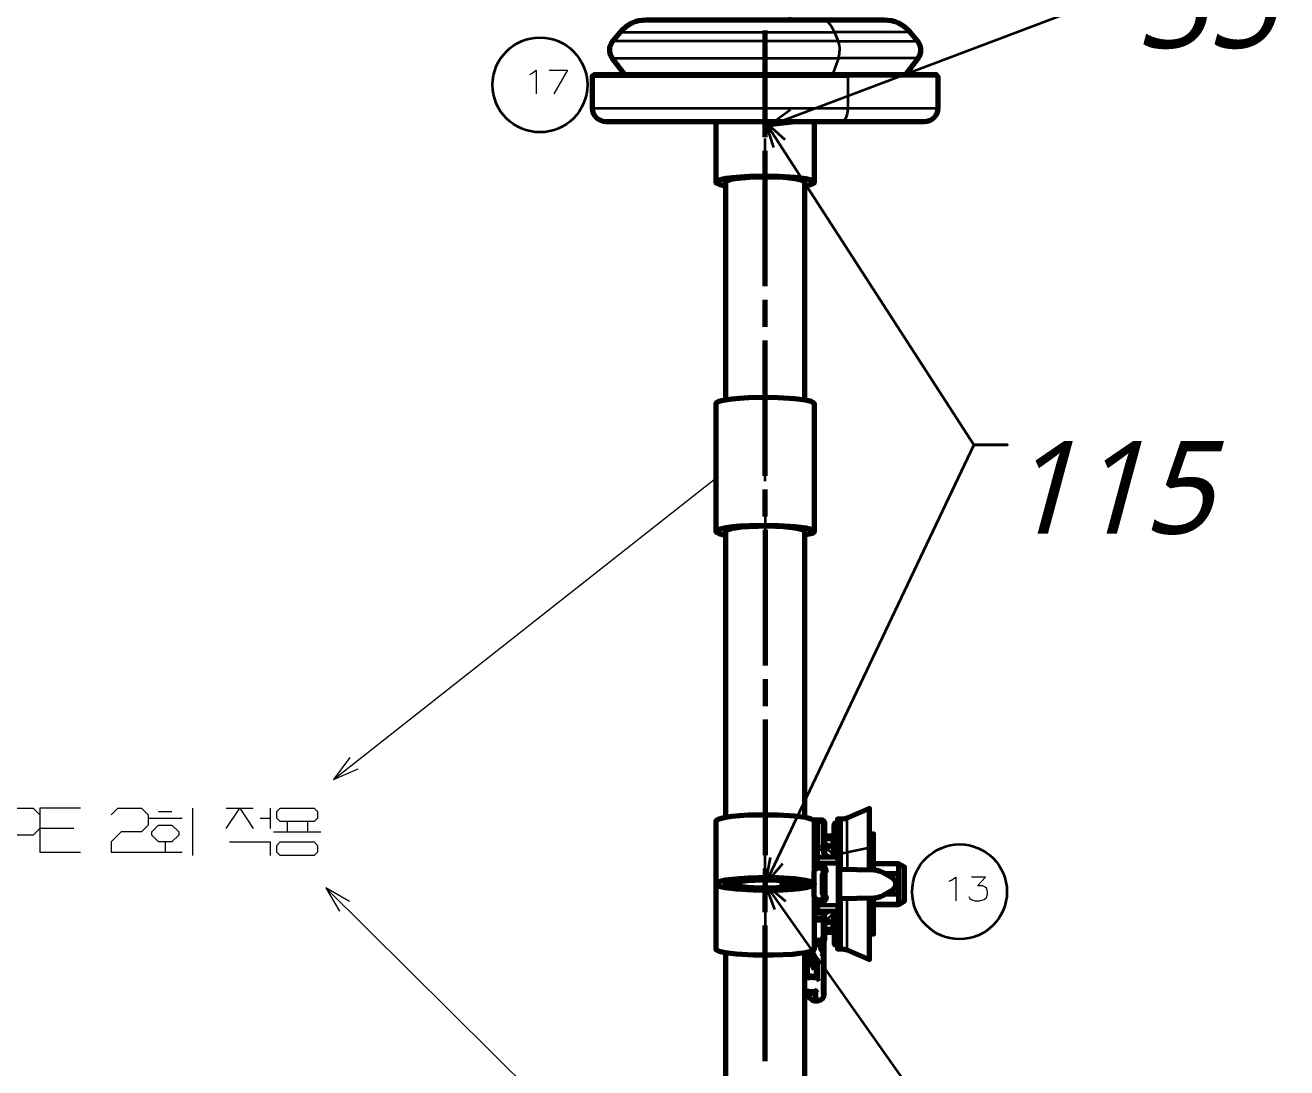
# Model space of a CAD drawing. Header units: millimetres. Extents: x 0 to 174, y 0 to 33.
# Drawn here: x 44.47 to 48.137, y 10.674 to 13.704 of the extents above; entities that cross this region are included whole.
import ezdxf

# ---------------------------------------------------------------- set-up
doc = ezdxf.new("R2010")
doc.units = ezdxf.units.MM
doc.layers.add('PDF_Geomertry', color=7, linetype='Continuous', true_color=0x405f80)
doc.layers.add('PDF_Text', color=7, linetype='Continuous')
doc.styles.add('PDF Lucida Handwriting Italic', font='')
doc.styles.get('PDF Lucida Handwriting Italic').set_extended_font_data('Lucida Handwriting', italic=True)

# ---------------------------------------------------------------- blocks, each defined once
blk = doc.blocks.new('SYM_17_017')
at = {"layer": 'PDF_Geomertry', "lineweight": 35}
for points in [[(-0.1382, 0.1747), (0.0617, 0.1747), (0.0621, 0.1666), (0.0632, 0.159), (0.065, 0.1522), (0.0674, 0.1463), (0.0701, 0.1419), (0.0731, 0.1384), (0.076, 0.1365), (0.0806, 0.1353)], [(-0.4247, 0.1001), (0.199, 0.1001), (0.1951, 0.1085), (0.191, 0.1159), (0.1867, 0.1219), (0.1821, 0.1267), (0.1776, 0.1303), (0.1731, 0.133), (0.1688, 0.1345), (0.1643, 0.1352), (0.1629, 0.1353)], [(-0.4476, 0.0245), (0.21, 0.0245), (0.2132, 0.0376), (0.2138, 0.0534), (0.2129, 0.0612), (0.2114, 0.0685), (0.2096, 0.074), (-0.4467, 0.074)], [(0.4185, 0.1001), (0.199, 0.1001), (0.2096, 0.074), (0.4404, 0.074)], [(0.4414, 0.0245), (0.21, 0.0245), (0.1925, -0.0222)], [(-0.5051, -0.0281), (0.2375, -0.0281), (0.2374, -0.0258), (0.2367, -0.024), (0.2362, -0.0231), (0.2358, -0.0226), (0.2353, -0.0223), (0.2347, -0.0222)], [(0.4989, -0.0281), (0.2375, -0.0281), (0.2375, -0.1206), (0.4989, -0.1206)], [(-0.5051, -0.1206), (0.2375, -0.1206), (0.2375, -0.1226), (0.2357, -0.1374), (0.2318, -0.149), (0.2268, -0.1562), (0.224, -0.1583), (0.2214, -0.1595), (0.2186, -0.1599)]]:
    blk.add_lwpolyline(points, dxfattribs=at)
at = {"layer": 'PDF_Geomertry', "lineweight": 70}
blk.add_lwpolyline([(0.405, -0.0222), (0.4414, 0.0245), (0.4464, 0.0328), (0.4492, 0.0423), (0.4494, 0.052), (0.4475, 0.0616), (0.4432, 0.0703), (0.4404, 0.074), (0.4185, 0.1001, 0.222499), (0.3431, 0.1353), (0.1629, 0.1353), (-0.3493, 0.1353, 0.222552), (-0.4247, 0.1001), (-0.4467, 0.074), (-0.4519, 0.0658), (-0.4551, 0.0566), (-0.4558, 0.0467), (-0.4542, 0.0372), (-0.4501, 0.0283), (-0.4476, 0.0245), (-0.4112, -0.0222)], format="xyb", dxfattribs=at)
blk.add_lwpolyline([(-0.4657, -0.1599, -0.411908), (-0.5051, -0.1206), (-0.5051, -0.0281), (-0.505, -0.027), (-0.4992, -0.0222), (0.2347, -0.0222), (0.4929, -0.0222), (0.494, -0.0223), (0.4989, -0.0281), (0.4989, -0.1206, -0.415585), (0.4594, -0.1599), (0.2186, -0.1599)], format="xyb", close=True, dxfattribs=at)
blk = doc.blocks.new('SYM_13_049')
at = {"layer": 'PDF_Geomertry', "lineweight": 70}
for points in [[(-0.1372, 0.1848), (-0.1248, 0.1848), (-0.1209, 0.1848)], [(-0.1203, 0.0805), (-0.1203, 0.1001), (-0.1203, 0.1094), (-0.1203, 0.177), (-0.1203, 0.1848), (-0.1315, 0.1848)], [(-0.1069, 0.091), (-0.104, 0.0905), (-0.1015, 0.0888), (-0.0997, 0.0865), (-0.0991, 0.0837), (-0.0991, 0.0926), (-0.0991, 0.1092), (-0.0991, 0.177), (-0.1035, 0.1841), (-0.107, 0.1848), (-0.1203, 0.1848)], [(0.0305, 0.0398), (0.0305, 0.1045), (0.0305, 0.2187), (-0.0344, 0.1912), (-0.0401, 0.1892), (-0.0498, 0.188), (-0.0623, 0.188), (-0.0623, 0.0898), (-0.0623, 0.0776)], [(-0.1216, 0.1826), (-0.1219, 0.1826), (-0.1372, 0.1826)], [(-0.0991, 0.1397), (-0.0765, 0.1397), (-0.0755, 0.1398), (-0.0747, 0.1401), (-0.0738, 0.1405), (-0.073, 0.1412), (-0.0724, 0.1419), (-0.0717, 0.1437), (-0.0716, 0.1447), (-0.0716, 0.1716), (-0.0702, 0.1751), (-0.0677, 0.1765), (-0.0666, 0.1766), (-0.0623, 0.1766)], [(-0.0666, 0.1766), (-0.0691, 0.1759), (-0.0709, 0.1741), (-0.0716, 0.1716), (-0.0716, 0.1716), (-0.0715, 0.1716), (-0.0715, 0.1715), (-0.0713, 0.1692), (-0.0709, 0.1509), (-0.0702, 0.0844)], [(-0.0674, 0.1762), (-0.0694, 0.1758)], [(-0.076, 0.1373), (-0.076, 0.1387), (-0.076, 0.1388), (-0.076, 0.1388)], [(-0.071, 0.0944), (-0.071, 0.0941), (-0.071, 0.1266), (-0.0759, 0.1266), (-0.0759, 0.1081), (-0.0726, 0.1016), (-0.0733, 0.0998), (-0.0733, 0.0991), (-0.0728, 0.0981), (-0.0715, 0.0962), (-0.071, 0.0941), (-0.0713, 0.098), (-0.0726, 0.1016)], [(-0.071, 0.1408), (-0.0712, 0.1437), (-0.0712, 0.1437)], [(-0.071, 0.1266), (-0.071, 0.1334)], [(0.0426, 0.0395), (0.0426, 0.0692), (0.0426, 0.1451), (0.0305, 0.1388)], [(-0.1203, 0.0781), (-0.1294, 0.078)], [(-0.1203, 0.0535), (-0.1203, 0.0576), (-0.1203, 0.0645), (-0.1203, 0.0767), (-0.1203, 0.0781), (-0.0635, 0.0772), (-0.0635, 0.0759), (-0.0597, 0.0749), (-0.0569, 0.0723), (-0.0558, 0.0688)], [(-0.1203, -0.0794), (-0.0635, -0.0783), (-0.0597, -0.0773), (-0.0569, -0.0744), (-0.0558, -0.0705), (-0.0558, -0.0701), (-0.0558, -0.058), (-0.0558, 0.0569), (-0.0558, 0.0688), (-0.0558, 0.0692), (-0.0565, 0.0723), (-0.0581, 0.0748), (-0.0606, 0.0766), (-0.0635, 0.0772)], [(-0.1069, 0.1092), (-0.0991, 0.1092)], [(-0.1069, 0.0999), (-0.103, 0.099), (-0.1002, 0.0962), (-0.0991, 0.0926)], [(-0.0909, 0.0797), (-0.0965, 0.0826)], [(-0.0833, 0.0776), (-0.089, 0.0783), (-0.0945, 0.0801)], [(-0.086, 0.0777), (-0.0902, 0.0792)], [(-0.0713, 0.0878), (-0.0713, 0.0931), (-0.0713, 0.0934), (-0.0715, 0.0945), (-0.0723, 0.0967), (-0.0731, 0.0976), (-0.0733, 0.0972), (-0.0773, 0.0878)], [(-0.1297, 0.0508), (-0.1248, 0.053), (-0.1205, 0.0535), (-0.1205, 0.0467), (-0.1206, 0.0458), (-0.1206, 0.0456)], [(-0.1295, -0.038), (-0.1295, 0.0369)], [(-0.1294, -0.038), (-0.1252, -0.0455), (-0.1206, -0.0469), (-0.1117, -0.0469), (-0.1042, -0.0427), (-0.1028, -0.038), (-0.1028, -0.0305), (-0.1038, -0.0294), (-0.1055, -0.0292), (-0.1055, 0.0281), (-0.1038, 0.0283), (-0.1028, 0.0292), (-0.1028, 0.0369), (-0.107, 0.0444), (-0.1117, 0.0456), (-0.1206, 0.0456), (-0.1281, 0.0415), (-0.1294, 0.0369)], [(-0.1028, 0.0369), (-0.1019, 0.0369), (-0.0952, 0.0369), (-0.0958, 0.0412), (-0.0974, 0.0453), (-0.1002, 0.0488), (-0.1037, 0.0515), (-0.1077, 0.053), (-0.1119, 0.0535), (-0.1117, 0.0463), (-0.1117, 0.0458), (-0.1117, 0.0456)], [(-0.0559, 0.0692), (-0.056, 0.0708)], [(-0.0558, -0.0424), (0.0433, -0.0408), (0.053, -0.0398), (0.0624, -0.0372), (0.0712, -0.033), (0.0983, -0.0173), (0.1051, -0.0106), (0.108, -0.0016), (0.106, 0.0078), (0.0999, 0.0151), (0.0983, 0.0162), (0.0712, 0.0317), (0.0623, 0.0359), (0.0528, 0.0385), (0.0433, 0.0395), (-0.0558, 0.0413)], [(0.1151, 0.0584), (0.1151, -0.0597), (0.0426, -0.0597), (0.1151, -0.0597), (0.1322, -0.0498), (0.1322, 0.0487), (0.1151, 0.0584), (0.0426, 0.0584)], [(-0.1028, -0.0305), (-0.1028, -0.0303), (-0.1028, -0.0301), (-0.1028, 0.029), (-0.1028, 0.0292)], [(0.078, 0.0278), (0.1151, 0.0294), (0.0956, 0.0291), (0.0762, 0.029)], [(-0.1038, -0.0294), (-0.1035, -0.0295), (-0.103, -0.0295), (-0.1028, -0.0301)], [(0.078, -0.029), (0.1151, -0.0305), (0.0956, -0.0303), (0.0762, -0.0301)], [(-0.1206, -0.0469), (-0.1206, -0.0469), (-0.1205, -0.0474), (-0.1205, -0.0547), (-0.1247, -0.0542), (-0.1302, -0.0516)], [(-0.1203, -0.0547), (-0.1203, -0.0587), (-0.1203, -0.0658), (-0.1203, -0.078), (-0.1203, -0.0794), (-0.1294, -0.0791)], [(-0.1028, -0.038), (-0.0952, -0.038), (-0.0956, -0.0422), (-0.0973, -0.0462), (-0.0999, -0.0497), (-0.1034, -0.0524), (-0.1074, -0.0541), (-0.1119, -0.0547), (-0.1117, -0.0478), (-0.1117, -0.047), (-0.1117, -0.0469)], [(-0.0635, -0.077), (-0.0606, -0.0765), (-0.0581, -0.0749), (-0.0565, -0.0727), (-0.0558, -0.0701)], [(-0.0623, -0.0797), (-0.0623, -0.1891), (-0.0498, -0.1891), (-0.0438, -0.1897), (-0.0344, -0.1923), (0.0305, -0.2199), (0.0305, -0.0409)], [(0.0305, -0.1401), (0.0426, -0.1463), (0.0426, -0.0408)], [(-0.1294, -0.0826), (-0.1203, -0.0827), (-0.1294, -0.0874)], [(-0.1294, -0.0988), (-0.1069, -0.0985), (-0.1047, -0.0981), (-0.1006, -0.0955), (-0.0991, -0.091)], [(-0.1294, -0.1692), (-0.107, -0.1691), (-0.103, -0.168), (-0.1002, -0.1651), (-0.0991, -0.1612), (-0.0991, -0.1603), (-0.0991, -0.1592), (-0.0991, -0.1099), (-0.0991, -0.0972)], [(-0.1203, -0.0817), (-0.1203, -0.0827), (-0.0965, -0.0823), (-0.0928, -0.0819)], [(-0.1069, -0.1008), (-0.104, -0.1001), (-0.1015, -0.0985), (-0.0997, -0.0962), (-0.0991, -0.0934), (-0.0991, -0.091), (-0.0991, -0.0845), (-0.1002, -0.0881), (-0.103, -0.0908), (-0.1069, -0.0919)], [(-0.1069, -0.1099), (-0.0991, -0.1099)], [(-0.0966, -0.0838), (-0.0928, -0.0819), (-0.0909, -0.0808)], [(-0.0945, -0.0812), (-0.089, -0.0794), (-0.0833, -0.0787)], [(-0.083, -0.1094), (-0.0862, -0.1116), (-0.0899, -0.1123)], [(-0.0726, -0.1028), (-0.0759, -0.1094), (-0.0759, -0.1277), (-0.071, -0.1277), (-0.071, -0.0952), (-0.071, -0.0955)], [(-0.0731, -0.0988), (-0.0717, -0.0969), (-0.0713, -0.0945), (-0.0713, -0.0945), (-0.0713, -0.0891)], [(-0.0702, -0.0873), (-0.0706, -0.1369), (-0.0713, -0.1706), (-0.0715, -0.1726), (-0.0716, -0.1727), (-0.0716, -0.1728), (-0.0716, -0.1728), (-0.0709, -0.1753), (-0.0691, -0.1772), (-0.0666, -0.1777)], [(-0.0991, -0.1426), (-0.0969, -0.1413), (-0.0944, -0.1409), (-0.0765, -0.1409), (-0.0755, -0.1409), (-0.0747, -0.1412), (-0.0738, -0.1417), (-0.073, -0.1423), (-0.0724, -0.143), (-0.072, -0.1438), (-0.0716, -0.1458), (-0.0716, -0.1728), (-0.0715, -0.1737), (-0.0697, -0.1767), (-0.0666, -0.1777), (-0.0623, -0.1777)], [(-0.0987, -0.1405), (-0.0952, -0.1406), (-0.0945, -0.1406), (-0.0945, -0.1406)], [(-0.071, -0.1277), (-0.071, -0.1347)], [(-0.107, -0.1691), (-0.1069, -0.1601), (-0.1069, -0.1592), (-0.0991, -0.1592)], [(-0.1069, -0.169), (-0.1026, -0.1677), (-0.0997, -0.1642)], [(-0.1067, -0.1847), (-0.1067, -0.1688)], [(-0.1437, -0.1966), (-0.1399, -0.2035)], [(-0.1042, -0.2002), (-0.1112, -0.1869)], [(-0.1047, -0.2094), (-0.1051, -0.2052), (-0.1066, -0.2012)], [(-0.1033, -0.1978), (-0.1041, -0.199), (-0.1042, -0.1995), (-0.1042, -0.2002), (-0.1024, -0.2047), (-0.1019, -0.2092)], [(-0.122, -0.2237), (-0.1203, -0.2283), (-0.1197, -0.2331)]]:
    blk.add_lwpolyline(points, dxfattribs=at)
at = {"layer": 'PDF_Geomertry', "lineweight": 35}
for points in [[(-0.1069, 0.1826), (-0.107, 0.1842), (-0.107, 0.1847), (-0.107, 0.1848)], [(-0.0623, 0.0898), (-0.0498, 0.0898), (-0.0498, 0.188)], [(0.0305, 0.1045), (-0.0344, 0.0913), (-0.0344, 0.1912)], [(-0.1294, 0.1092), (-0.1203, 0.1094), (-0.1069, 0.1092), (-0.1069, 0.177), (-0.0991, 0.177), (-0.0992, 0.1778), (-0.0995, 0.1788), (-0.1009, 0.1805), (-0.103, 0.1817), (-0.1069, 0.1826), (-0.1069, 0.1799), (-0.1069, 0.177), (-0.1203, 0.177), (-0.1294, 0.177)], [(-0.0666, 0.1766), (-0.0663, 0.1706), (-0.0653, 0.0966), (-0.0652, 0.0655)], [(-0.076, 0.1373), (-0.0726, 0.1383), (-0.0715, 0.1394), (-0.071, 0.1408), (-0.071, 0.1334), (-0.0712, 0.1324), (-0.0719, 0.1315), (-0.0737, 0.1303), (-0.0759, 0.1301), (-0.0759, 0.1266), (-0.0991, 0.1266)], [(-0.0991, 0.1388), (-0.076, 0.1388), (-0.0765, 0.1397)], [(-0.0991, 0.1373), (-0.076, 0.1373), (-0.0759, 0.1301), (-0.0991, 0.1301)], [(-0.0991, 0.116), (-0.0899, 0.116), (-0.0899, 0.1112), (-0.0862, 0.1103), (-0.083, 0.1083), (-0.0795, 0.1117)], [(-0.0991, 0.1112), (-0.0899, 0.1112), (-0.0902, 0.1106), (-0.0883, 0.1105), (-0.0865, 0.1099), (-0.0902, 0.1008), (-0.0991, 0.1008)], [(-0.0902, 0.1008), (-0.0902, 0.1106), (-0.0991, 0.1106)], [(-0.0899, 0.116), (-0.0865, 0.1156), (-0.0833, 0.1145), (-0.0795, 0.1117), (-0.0759, 0.1081), (-0.0794, 0.1047), (-0.083, 0.1083), (-0.0833, 0.1077), (-0.0902, 0.1008), (-0.0773, 0.0878), (-0.0773, 0.0774)], [(-0.076, 0.1388), (-0.0735, 0.1395), (-0.0717, 0.1413), (-0.0712, 0.1437), (-0.0716, 0.1447)], [(-0.1294, 0.1001), (-0.1203, 0.1001), (-0.1069, 0.0999), (-0.1069, 0.091), (-0.1065, 0.089), (-0.1052, 0.0869), (-0.1001, 0.0831), (-0.0945, 0.0801), (-0.1203, 0.0805), (-0.1294, 0.0803)], [(-0.1294, 0.0645), (-0.1203, 0.0645), (-0.0635, 0.064), (-0.0635, 0.0759), (-0.1203, 0.0767), (-0.1294, 0.0766)], [(-0.1069, 0.0999), (-0.1069, 0.1092)], [(-0.0865, 0.1099), (-0.0847, 0.109), (-0.0833, 0.1077), (-0.0731, 0.0976), (-0.0728, 0.0981), (-0.0794, 0.1047)], [(-0.0773, 0.0878), (-0.0713, 0.0878), (-0.0713, 0.0773)], [(-0.071, 0.0941), (-0.0713, 0.0934)], [(-0.0498, 0.0412), (-0.0498, 0.0898), (-0.042, 0.0902), (-0.0344, 0.0913), (-0.0344, 0.0409)], [(-0.1294, 0.0574), (-0.1203, 0.0576), (-0.0635, 0.0569), (-0.0558, 0.0569), (-0.0562, 0.0591), (-0.0574, 0.0612), (-0.0594, 0.0628), (-0.0635, 0.064), (-0.0635, 0.0627), (-0.0635, 0.061)], [(-0.1205, 0.0535), (-0.1203, 0.0535), (-0.1119, 0.0535)], [(-0.1205, 0.0456), (-0.1205, 0.0456), (-0.1205, 0.0456), (-0.1205, 0.0458), (-0.1205, 0.0458), (-0.1205, 0.0463), (-0.1205, 0.048), (-0.1203, 0.0535), (-0.1203, 0.048), (-0.1203, 0.0463), (-0.1202, 0.0456)], [(-0.0952, 0.0369), (-0.0952, -0.038)], [(-0.0635, -0.0622), (-0.0635, -0.0602), (-0.0635, -0.058), (-0.0635, 0.0569), (-0.0635, 0.0591), (-0.0635, 0.061), (-0.0588, 0.0602), (-0.0569, 0.059), (-0.0563, 0.0583), (-0.0559, 0.0576), (-0.0558, 0.0569)], [(0.0305, 0.0663), (0.0426, 0.0692)], [(-0.103, 0.0284), (-0.1028, 0.029)], [(-0.1294, -0.0585), (-0.1203, -0.0587), (-0.0635, -0.058), (-0.0558, -0.058), (-0.0569, -0.0617), (-0.0587, -0.0634), (-0.0609, -0.0647), (-0.0635, -0.0651), (-0.0635, -0.064), (-0.0635, -0.0622), (-0.0606, -0.0619), (-0.0581, -0.0609), (-0.0572, -0.0603), (-0.0558, -0.058)], [(-0.0635, -0.0783), (-0.0635, -0.077), (-0.0635, -0.0651), (-0.1203, -0.0658), (-0.1294, -0.0656)], [(-0.1202, -0.0469), (-0.1202, -0.0469), (-0.1202, -0.0469), (-0.1202, -0.0469), (-0.1203, -0.047), (-0.1203, -0.0474), (-0.1203, -0.0491), (-0.1203, -0.0547), (-0.1205, -0.0491), (-0.1205, -0.0474), (-0.1205, -0.0469)], [(-0.1119, -0.0547), (-0.1203, -0.0547), (-0.1205, -0.0547)], [(-0.0652, -0.0666), (-0.0662, -0.1663), (-0.0666, -0.1777)], [(-0.0498, -0.1891), (-0.0498, -0.0423)], [(-0.0344, -0.1923), (-0.0344, -0.042)], [(-0.1294, -0.0778), (-0.1203, -0.078), (-0.0635, -0.077)], [(-0.1294, -0.101), (-0.1069, -0.1008), (-0.1069, -0.0985), (-0.1069, -0.0919), (-0.1065, -0.0899), (-0.1052, -0.0878), (-0.1001, -0.0842), (-0.0965, -0.0823), (-0.0945, -0.0812), (-0.1203, -0.0817), (-0.1294, -0.0816)], [(-0.1294, -0.1594), (-0.1069, -0.1592), (-0.1069, -0.1099), (-0.1294, -0.1102)], [(-0.1069, -0.1099), (-0.1069, -0.1008)], [(-0.0773, -0.0785), (-0.0773, -0.0891), (-0.0902, -0.102), (-0.0902, -0.1117), (-0.0991, -0.1117)], [(-0.0902, -0.102), (-0.0833, -0.109), (-0.0731, -0.0988), (-0.0728, -0.0994), (-0.0794, -0.1059), (-0.083, -0.1094), (-0.0833, -0.109), (-0.0847, -0.1102), (-0.0865, -0.111), (-0.0902, -0.102), (-0.0991, -0.102)], [(-0.0794, -0.1059), (-0.0759, -0.1094), (-0.0795, -0.1128), (-0.0822, -0.1151), (-0.0853, -0.1165), (-0.0899, -0.1173)], [(-0.0795, -0.1128), (-0.083, -0.1094)], [(-0.0713, -0.0784), (-0.0713, -0.0891), (-0.0773, -0.0891), (-0.0731, -0.0987), (-0.0731, -0.0988)], [(-0.0713, -0.0945), (-0.071, -0.0952)], [(-0.0865, -0.111), (-0.0883, -0.1116), (-0.0902, -0.1117), (-0.0899, -0.1123), (-0.0991, -0.1123)], [(-0.0899, -0.1123), (-0.0899, -0.1173), (-0.0991, -0.1173)], [(-0.0991, -0.1277), (-0.0759, -0.1277), (-0.0759, -0.1312), (-0.0737, -0.1316), (-0.0719, -0.1327), (-0.0712, -0.1335), (-0.071, -0.1347), (-0.071, -0.1419), (-0.0715, -0.1406), (-0.0726, -0.1395), (-0.076, -0.1384), (-0.076, -0.1398), (-0.076, -0.1399), (-0.076, -0.1399), (-0.0735, -0.1406), (-0.0717, -0.1424), (-0.0712, -0.1449), (-0.0716, -0.1458)], [(-0.0991, -0.1312), (-0.0759, -0.1312), (-0.076, -0.1384), (-0.0991, -0.1384)], [(-0.0991, -0.1399), (-0.076, -0.1399), (-0.0765, -0.1409)], [(-0.0945, -0.1406), (-0.0944, -0.1409)], [(-0.071, -0.1419), (-0.0712, -0.1448), (-0.0712, -0.1449)], [(-0.1049, -0.2003), (-0.1066, -0.2012), (-0.1233, -0.1692)], [(-0.121, -0.1692), (-0.1049, -0.2003), (-0.1042, -0.2002)], [(-0.1067, -0.1847), (-0.1112, -0.1869), (-0.1203, -0.1692)], [(-0.1033, -0.1978), (-0.1067, -0.1847), (-0.1149, -0.1691)], [(-0.146, -0.194), (-0.1417, -0.2044), (-0.1417, -0.2151)], [(-0.146, -0.1976), (-0.146, -0.2072)], [(-0.1351, -0.1942), (-0.1202, -0.2228), (-0.122, -0.2237)], [(-0.1202, -0.2228), (-0.1184, -0.2278), (-0.1177, -0.2331)]]:
    blk.add_lwpolyline(points, dxfattribs=at)
at = {"layer": 'PDF_Geomertry', "lineweight": 70}
for points in [[(-0.0728, -0.0994), (-0.0715, -0.0973), (-0.071, -0.0952), (-0.0713, -0.0991), (-0.0726, -0.1028), (-0.0733, -0.101), (-0.0733, -0.1002)], [(-0.1033, -0.1978), (-0.1023, -0.2035), (-0.1019, -0.2092), (-0.1023, -0.2035)]]:
    blk.add_lwpolyline(points, close=True, dxfattribs=at)

msp = doc.modelspace()

# ---------------------------------------------------------------- linework, layer by layer
at = {"layer": 'PDF_Geomertry', "color": 18, "lineweight": 35, "true_color": 0x260000}
for points in [[(46.6307, 13.4118), (47.6319, 13.7907), (47.5049, 13.7907)], [(46.6208, 13.4143), (46.6208, 13.5871)], [(46.6208, 13.4965), (46.6208, 13.5801)], [(46.6208, 13.3785), (46.6208, 13.4572)], [(46.6208, 13.4233), (47.2274, 12.4838), (47.3257, 12.4838), (47.2274, 12.4838), (46.6208, 11.2076), (47.2671, 10.2922), (47.3656, 10.2922), (47.2671, 10.2922), (46.6208, 8.9193)], [(46.6792, 13.3704), (46.6208, 13.4233), (46.6449, 13.3483)], [(46.6946, 13.4578), (46.6307, 13.4118), (46.709, 13.4197)], [(46.6208, 13.2961), (46.6208, 13.3749)], [(46.6208, 12.9454), (46.6208, 13.3392)], [(46.6208, 13.2568), (46.6208, 13.084)], [(46.6208, 12.8274), (46.6208, 12.906)], [(46.6208, 12.3942), (46.6208, 12.7879)], [(46.6208, 12.4968), (46.6208, 12.7674)], [(46.6208, 12.3788), (46.6208, 12.4575)], [(46.6208, 12.2761), (46.6208, 12.3549)], [(46.6208, 12.3393), (46.6208, 12.0689)], [(46.6208, 12.2368), (46.6208, 11.8431)], [(46.6208, 11.8036), (46.6208, 11.725)], [(46.6208, 11.6856), (46.6208, 11.2918)], [(46.6208, 11.3776), (46.6208, 11.5539)], [(46.6208, 11.1921), (46.6208, 11.3704)], [(46.6208, 11.2446), (46.6208, 11.3636)], [(46.6208, 11.2594), (46.6208, 11.3382)], [(46.635, 11.2851), (46.6208, 11.2076), (46.6718, 11.2676)], [(46.6208, 11.2525), (46.6208, 11.1738)], [(46.6208, 11.2201), (46.6208, 11.0439)], [(46.6813, 11.1574), (46.6208, 11.2076), (46.6481, 11.1338)], [(46.6208, 11.1265), (46.6208, 11.2051)], [(46.6208, 11.1528), (46.6208, 11.074)], [(46.6208, 11.1344), (46.6208, 11.0508)], [(46.6208, 10.6933), (46.6208, 11.0871)], [(46.6208, 11.0346), (46.6208, 10.8563)]]:
    msp.add_lwpolyline(points, dxfattribs=at)
at = {"layer": 'PDF_Geomertry', "color": 3, "lineweight": 70}
for points in [[(46.6208, 13.3785), (46.6208, 13.4233), (46.6208, 13.689)], [(46.6208, 12.9454), (46.6208, 13.3392)], [(46.6208, 12.8272), (46.6208, 12.906)], [(46.6208, 12.3942), (46.6208, 12.7879)], [(46.6208, 12.2761), (46.6208, 12.3549)], [(46.6208, 12.2368), (46.6208, 11.8431)], [(46.6208, 11.8036), (46.6208, 11.7249)], [(46.6208, 11.6856), (46.6208, 11.2918)], [(46.6208, 11.2525), (46.6208, 11.2076)]]:
    msp.add_lwpolyline(points, dxfattribs=at)
at = {"layer": 'PDF_Geomertry', "color": 18, "lineweight": 13, "true_color": 0x260000}
for points in [[(45.9364, 13.5608), (45.9431, 13.5642), (45.9553, 13.5731), (45.9553, 13.5042)], [(45.9931, 13.5731), (46.0464, 13.5731), (46.0064, 13.5042)], [(47.1562, 11.2157), (47.1629, 11.219), (47.1751, 11.2279), (47.1751, 11.159)], [(47.2129, 11.1713), (47.2163, 11.1657), (47.2196, 11.1624), (47.2318, 11.159), (47.244, 11.159), (47.2574, 11.1624), (47.264, 11.169), (47.2674, 11.179), (47.2674, 11.1857), (47.264, 11.1957), (47.2607, 11.199), (47.254, 11.2024), (47.2385, 11.2024), (47.2618, 11.2279), (47.2207, 11.2279)]]:
    msp.add_lwpolyline(points, dxfattribs=at)
at = {"layer": 'PDF_Geomertry', "lineweight": 70}
for points in [[(46.4776, 13.4233), (46.4776, 13.2478), (46.4785, 13.2497), (46.4807, 13.2515), (46.4853, 13.2538), (46.4946, 13.2564), (46.5072, 13.2589), (46.526, 13.2615), (46.5482, 13.2636), (46.575, 13.2651), (46.6037, 13.266), (46.6613, 13.2654), (46.7082, 13.2624), (46.7389, 13.2582), (46.7551, 13.254), (46.7621, 13.2507), (46.7635, 13.2492), (46.7637, 13.2485), (46.7639, 13.2476), (46.7636, 13.2469), (46.7632, 13.2461), (46.7613, 13.2443), (46.7571, 13.2422), (46.7483, 13.2394), (46.7363, 13.2369)], [(46.7639, 13.2478), (46.7639, 13.4233)], [(46.4776, 13.2478), (46.4778, 13.2471), (46.4782, 13.2462), (46.4797, 13.2447), (46.4868, 13.2414), (46.5036, 13.2372), (46.5053, 13.2369)], [(46.7363, 12.6143), (46.7363, 13.2478), (46.7361, 13.2485), (46.7358, 13.2492), (46.7342, 13.2506), (46.7265, 13.2538), (46.7083, 13.2575), (46.6746, 13.2608), (46.6265, 13.2626), (46.6001, 13.2624), (46.5746, 13.2614), (46.5526, 13.2597), (46.5337, 13.2575), (46.5211, 13.2553), (46.5119, 13.2528), (46.5076, 13.2508), (46.5058, 13.2493), (46.5053, 13.2478), (46.5053, 12.6143)], [(46.7639, 12.2326), (46.7639, 12.6036), (46.7637, 12.6043), (46.7633, 12.605), (46.7618, 12.6065), (46.7547, 12.61), (46.7379, 12.614), (46.7064, 12.6182), (46.6589, 12.6212), (46.6013, 12.6217), (46.5726, 12.6208), (46.5461, 12.6192), (46.5242, 12.6171), (46.5058, 12.6144), (46.4936, 12.6119), (46.4847, 12.6093), (46.4804, 12.6071), (46.4783, 12.6053), (46.4776, 12.6036), (46.4776, 12.2326), (46.4785, 12.2344), (46.4807, 12.2364), (46.4853, 12.2385), (46.4946, 12.2413), (46.5072, 12.2438), (46.526, 12.2464), (46.5482, 12.2485), (46.575, 12.25), (46.6039, 12.2508), (46.6613, 12.2501), (46.7082, 12.2471), (46.7389, 12.2429), (46.7551, 12.2389), (46.7621, 12.2356), (46.7635, 12.234), (46.7637, 12.2332), (46.7639, 12.2325), (46.7636, 12.2318), (46.7632, 12.231), (46.7613, 12.2292), (46.7571, 12.2269), (46.7483, 12.2243), (46.7363, 12.2218)], [(46.4776, 12.2326), (46.4778, 12.2319), (46.4782, 12.2311), (46.4797, 12.2296), (46.4868, 12.2261), (46.5036, 12.2221), (46.5053, 12.2218)], [(46.7363, 11.4008), (46.7363, 12.2326), (46.7361, 12.2333), (46.7358, 12.234), (46.7342, 12.2354), (46.7265, 12.2386), (46.7083, 12.2422), (46.6746, 12.2457), (46.6265, 12.2474), (46.6001, 12.2472), (46.5746, 12.2462), (46.5526, 12.2446), (46.5337, 12.2424), (46.5211, 12.2401), (46.5119, 12.2376), (46.5076, 12.2356), (46.5058, 12.2342), (46.5053, 12.2326), (46.5053, 11.4008)], [(46.7639, 11.2457), (46.7639, 11.39), (46.7637, 11.3908), (46.7633, 11.3915), (46.7618, 11.3931), (46.7547, 11.3965), (46.7379, 11.4006), (46.7064, 11.4047), (46.6589, 11.4078), (46.6013, 11.4082), (46.5726, 11.4074), (46.5461, 11.4057), (46.5242, 11.4036), (46.5058, 11.401), (46.4936, 11.3985), (46.4847, 11.3957), (46.4804, 11.3936), (46.4783, 11.3918), (46.4776, 11.39), (46.4776, 11.2076), (46.4776, 11.019), (46.4778, 11.0183), (46.4782, 11.0175), (46.4797, 11.0161), (46.4869, 11.0128), (46.5043, 11.0088), (46.5368, 11.0046), (46.5857, 11.0018), (46.6446, 11.0015), (46.6733, 11.0025), (46.6999, 11.0042), (46.7211, 11.0064), (46.7388, 11.009), (46.7501, 11.0114), (46.7582, 11.014), (46.7619, 11.0161), (46.7633, 11.0175), (46.7639, 11.019), (46.7639, 11.1697)], [(46.7915, 11.0414), (46.7915, 10.8874), (46.7914, 10.8853), (46.7882, 10.8764), (46.7811, 10.87), (46.7719, 10.8676), (46.7664, 10.8676), (46.7575, 10.8697), (46.7503, 10.876), (46.7363, 10.896)], [(46.5053, 11.0085), (46.5053, 10.2994), (46.5054, 10.2988), (46.5057, 10.2981), (46.5074, 10.2967), (46.5151, 10.2936), (46.534, 10.29), (46.5687, 10.2867), (46.6181, 10.2851), (46.645, 10.2854), (46.6706, 10.2865), (46.6924, 10.2882), (46.7106, 10.2904), (46.7225, 10.2926), (46.731, 10.2951), (46.7346, 10.2969), (46.7363, 10.2994), (46.7363, 11.0085)], [(46.741, 11.0094), (46.741, 10.9583), (46.741, 10.941), (46.7363, 10.9414)], [(46.7417, 11.0114), (46.7468, 10.9915), (46.7637, 10.9603)], [(46.7426, 11.0097), (46.7681, 10.9626), (46.7699, 10.9581), (46.7704, 10.9533), (46.7706, 10.9383), (46.7656, 10.9388), (46.7468, 10.9404)], [(46.7515, 11.0039), (46.7689, 10.9706)], [(46.7562, 11.0133), (46.7713, 10.9846), (46.7706, 10.9715)], [(46.7906, 10.8874), (46.7906, 10.9989), (46.79, 11.0035), (46.7883, 11.0079)], [(46.7363, 10.9356), (46.7397, 10.9353), (46.74, 10.9353), (46.7403, 10.9353)], [(46.7397, 10.9353), (46.7404, 10.9353), (46.741, 10.9356), (46.7414, 10.936), (46.7417, 10.9364), (46.7419, 10.9371), (46.7419, 10.9408)], [(46.7514, 10.9342), (46.7457, 10.9347)], [(46.7756, 10.934), (46.7747, 10.9317), (46.7725, 10.9303), (46.7713, 10.9301)], [(46.7357, 10.8975), (46.7357, 10.8975), (46.736, 10.8971), (46.7414, 10.8892)], [(46.7367, 10.9006), (46.7375, 10.8979), (46.7367, 10.8978), (46.7364, 10.8978), (46.736, 10.8981)], [(46.7386, 10.8958), (46.7363, 10.8969)], [(46.7375, 10.8979), (46.7389, 10.8964)], [(46.7719, 10.8903), (46.7706, 10.8946), (46.7671, 10.8975), (46.7647, 10.8981)], [(46.7629, 10.8682), (46.7664, 10.8679), (46.7661, 10.8679), (46.766, 10.8681), (46.7657, 10.8685), (46.7653, 10.8693), (46.765, 10.8718), (46.7636, 10.8721)], [(46.7664, 10.8679), (46.7713, 10.8681), (46.7714, 10.8681), (46.7714, 10.8681)], [(46.7719, 10.8686), (46.769, 10.8699), (46.7681, 10.8725), (46.7681, 10.8719)], [(46.7721, 10.8686), (46.7719, 10.8686), (46.7719, 10.8706), (46.7689, 10.8712), (46.7682, 10.8721), (46.7681, 10.8724), (46.7681, 10.8725)]]:
    msp.add_lwpolyline(points, dxfattribs=at)
at = {"layer": 'PDF_Geomertry', "color": 7, "lineweight": 13}
for points in [[(45.3658, 11.5119), (46.4776, 12.3875)], [(45.4131, 11.575), (45.3658, 11.5119), (45.4382, 11.5429)], [(44.2667, 11.3004), (44.3257, 11.4285), (44.3356, 11.4285), (44.3946, 11.3004), (44.3946, 11.4285), (44.4931, 11.4285), (44.5128, 11.4088), (44.5128, 11.3693), (44.4931, 11.3497), (44.3946, 11.3497)], [(44.6308, 11.4285), (44.5128, 11.4285), (44.5128, 11.3004), (44.6308, 11.3004)], [(44.7194, 11.4088), (44.7392, 11.4285), (44.8081, 11.4285), (44.8276, 11.4088), (44.8276, 11.3792), (44.8081, 11.3596), (44.7489, 11.3596), (44.7194, 11.33), (44.7194, 11.3004), (44.8276, 11.3004), (44.9261, 11.3004)], [(44.8572, 11.4186), (44.8965, 11.4186)], [(44.9557, 11.4285), (44.9557, 11.2907)], [(45.054, 11.4285), (45.1328, 11.4285)], [(45.054, 11.3693), (45.0935, 11.4285), (45.1328, 11.3693)], [(45.1821, 11.4285), (45.1821, 11.3693)], [(44.6111, 11.3693), (44.5128, 11.3693)], [(44.8276, 11.3989), (44.9261, 11.3989)], [(45.1525, 11.3989), (45.1821, 11.3989)], [(45.2313, 11.389), (45.2313, 11.3596)], [(45.2903, 11.389), (45.2903, 11.3596)], [(45.1918, 11.3596), (45.3297, 11.3596)], [(44.8769, 11.33), (44.8769, 11.3004)], [(45.0639, 11.33), (45.1821, 11.33), (45.1821, 11.2907)], [(45.3439, 11.1964), (46.434, 10.1153)], [(45.4122, 11.1574), (45.3439, 11.1964), (45.3836, 11.1285)]]:
    msp.add_lwpolyline(points, dxfattribs=at)
for points in [[(45.2115, 11.4285), (45.31, 11.4285), (45.3199, 11.4186), (45.3199, 11.3989), (45.31, 11.389), (45.2115, 11.389), (45.2017, 11.3989), (45.2017, 11.4186), (45.2115, 11.4285)], [(44.8572, 11.3792), (44.8965, 11.3792), (44.9162, 11.3596), (44.9162, 11.3497), (44.8965, 11.33), (44.8572, 11.33), (44.8375, 11.3497), (44.8375, 11.3596), (44.8572, 11.3792)], [(45.2115, 11.33), (45.31, 11.33), (45.3199, 11.3201), (45.3199, 11.3004), (45.31, 11.2907), (45.2115, 11.2907), (45.2017, 11.3004), (45.2017, 11.3201), (45.2115, 11.33)]]:
    msp.add_lwpolyline(points, close=True, dxfattribs=at)
at = {"layer": 'PDF_Geomertry', "lineweight": 70}
for points in [[(46.4776, 11.2076), (46.4778, 11.2069), (46.4782, 11.2063), (46.4797, 11.2047), (46.4869, 11.2014), (46.5043, 11.1974), (46.5368, 11.1933), (46.5857, 11.1904), (46.6446, 11.1901), (46.6733, 11.1911), (46.6999, 11.1929), (46.7211, 11.195), (46.7388, 11.1976), (46.7501, 11.2001), (46.7582, 11.2028), (46.7619, 11.2047), (46.7633, 11.2063), (46.7639, 11.2076), (46.7637, 11.2085), (46.7633, 11.2092), (46.7618, 11.2107), (46.7547, 11.2142), (46.7379, 11.2182), (46.7064, 11.2224), (46.6589, 11.2254), (46.6013, 11.2258), (46.5726, 11.225), (46.5461, 11.2233), (46.5242, 11.2213), (46.5058, 11.2186), (46.4936, 11.2161), (46.4847, 11.2133), (46.4804, 11.2112), (46.4783, 11.2094)], [(46.5053, 11.2076), (46.5058, 11.2092), (46.5076, 11.2107), (46.5119, 11.2126), (46.5211, 11.2151), (46.5337, 11.2174), (46.5526, 11.2196), (46.5746, 11.2213), (46.6001, 11.2222), (46.6265, 11.2225), (46.6746, 11.2208), (46.7083, 11.2174), (46.7265, 11.2136), (46.7342, 11.2104), (46.7358, 11.209), (46.7361, 11.2083), (46.7363, 11.2076), (46.7361, 11.2083), (46.7358, 11.209), (46.7342, 11.2104), (46.7265, 11.2136), (46.7083, 11.2174), (46.6746, 11.2208), (46.6265, 11.2225), (46.6001, 11.2222), (46.5746, 11.2213), (46.5526, 11.2196), (46.5337, 11.2174), (46.5211, 11.2151), (46.5119, 11.2126), (46.5076, 11.2107), (46.5058, 11.2092)], [(46.7363, 11.2076), (46.7346, 11.2053), (46.731, 11.2033), (46.7225, 11.2008), (46.7106, 11.1986), (46.6924, 11.1964), (46.6706, 11.1947), (46.645, 11.1936), (46.6181, 11.1933), (46.5687, 11.1949), (46.534, 11.1982), (46.5151, 11.2018), (46.5074, 11.205), (46.5057, 11.2064), (46.5054, 11.2071), (46.5053, 11.2076), (46.5054, 11.2071), (46.5057, 11.2064), (46.5074, 11.205), (46.5151, 11.2018), (46.534, 11.1982), (46.5687, 11.1949), (46.6181, 11.1933), (46.645, 11.1936), (46.6706, 11.1947), (46.6924, 11.1964), (46.7106, 11.1986), (46.7225, 11.2008), (46.731, 11.2033), (46.7346, 11.2053)], [(46.7146, 11.2076), (46.7144, 11.2083), (46.7142, 11.2089), (46.7125, 11.2103), (46.7043, 11.2132), (46.6844, 11.2165), (46.6489, 11.2192), (46.6026, 11.2194), (46.58, 11.2185), (46.5601, 11.2168), (46.5457, 11.2149), (46.5351, 11.2126), (46.5299, 11.2107), (46.5276, 11.2092), (46.5269, 11.2076), (46.5269, 11.2074), (46.5272, 11.2068), (46.5278, 11.2061), (46.5299, 11.2049), (46.5394, 11.2018), (46.5621, 11.1986), (46.6008, 11.1963), (46.6485, 11.1965), (46.6701, 11.1978), (46.6886, 11.1996), (46.701, 11.2017), (46.7096, 11.2039), (46.7132, 11.2057)], [(46.7088, 11.2076), (46.7088, 11.2079), (46.7085, 11.2086), (46.7079, 11.2092), (46.7058, 11.2106), (46.6961, 11.2135), (46.6738, 11.2167), (46.6358, 11.2188), (46.5904, 11.2182), (46.5704, 11.2169), (46.5539, 11.215), (46.5432, 11.2131), (46.5361, 11.2107), (46.5336, 11.2092), (46.5328, 11.2076), (46.5329, 11.2074), (46.5331, 11.2068), (46.5336, 11.2061), (46.5357, 11.2049), (46.5457, 11.2019), (46.5689, 11.1989), (46.6079, 11.1968), (46.654, 11.1975), (46.6738, 11.199), (46.6899, 11.201), (46.6999, 11.2029), (46.7061, 11.2051), (46.7081, 11.2064)], [(46.5328, 11.2076), (46.5329, 11.2074), (46.5331, 11.2068), (46.5336, 11.2061), (46.5357, 11.2049), (46.5457, 11.2019), (46.5689, 11.1989), (46.6079, 11.1968), (46.654, 11.1975), (46.6738, 11.199), (46.6899, 11.201), (46.6999, 11.2029), (46.7061, 11.2051), (46.7081, 11.2064), (46.7088, 11.2076), (46.7088, 11.2079), (46.7085, 11.2086), (46.7079, 11.2092), (46.7058, 11.2106), (46.6961, 11.2135), (46.6738, 11.2167), (46.6358, 11.2188), (46.5904, 11.2182), (46.5704, 11.2169), (46.5539, 11.215), (46.5432, 11.2131), (46.5361, 11.2107), (46.5336, 11.2092)], [(46.7088, 11.2076), (46.7088, 11.2079), (46.7085, 11.2086), (46.7079, 11.2092), (46.7058, 11.2106), (46.6961, 11.2135), (46.6738, 11.2167), (46.6358, 11.2188), (46.5904, 11.2182), (46.5704, 11.2169), (46.5539, 11.215), (46.5432, 11.2131), (46.5361, 11.2107), (46.5336, 11.2092), (46.5328, 11.2076), (46.5329, 11.2074), (46.5331, 11.2068), (46.5336, 11.2061), (46.5357, 11.2049), (46.5457, 11.2019), (46.5689, 11.1989), (46.6079, 11.1968), (46.654, 11.1975), (46.6738, 11.199), (46.6899, 11.201), (46.6999, 11.2029), (46.7061, 11.2051), (46.7081, 11.2064)], [(46.7446, 10.8914), (46.7636, 10.8897), (46.7639, 10.8935), (46.7639, 10.8936), (46.7386, 10.8958)]]:
    msp.add_lwpolyline(points, close=True, dxfattribs=at)
at = {"layer": 'PDF_Geomertry', "color": 1, "lineweight": 70}
for points in [[(46.6208, 11.1264), (46.6208, 11.2051), (46.6208, 11.2076)], [(46.6208, 10.6933), (46.6208, 11.0871)]]:
    msp.add_lwpolyline(points, dxfattribs=at)
at = {"layer": 'PDF_Geomertry', "color": 165, "lineweight": 70, "true_color": 0x5267a5}
msp.add_lwpolyline([(46.7637, 11.2076), (46.6622, 11.2076)], dxfattribs=at)
at = {"layer": 'PDF_Geomertry', "lineweight": 35}
for points in [[(46.7915, 10.8874), (46.7906, 10.8874), (46.7886, 10.8874), (46.7886, 10.9989), (46.7906, 10.9989), (46.7914, 10.999), (46.7914, 11.0413)], [(46.7736, 10.9751), (46.7756, 10.9751), (46.7756, 10.934), (46.7736, 10.934), (46.7732, 10.9331), (46.7725, 10.9324), (46.7714, 10.9321), (46.7707, 10.9325), (46.771, 10.9344), (46.771, 10.9622), (46.7704, 10.9665), (46.7689, 10.9706), (46.77, 10.9713), (46.7704, 10.9714), (46.7706, 10.9714), (46.7706, 10.9715), (46.7706, 10.9715), (46.7533, 11.0047), (46.7515, 11.0039)], [(46.741, 10.9915), (46.7418, 10.9915), (46.7468, 10.9915), (46.7468, 10.9404)], [(46.771, 10.9344), (46.7729, 10.9344), (46.7729, 10.9622), (46.7736, 10.9751), (46.7736, 10.934), (46.7729, 10.9344), (46.7728, 10.9337), (46.7725, 10.9332), (46.7719, 10.9328), (46.7714, 10.9325), (46.771, 10.9344), (46.7515, 10.9361), (46.7515, 10.94)], [(46.771, 10.9622), (46.7729, 10.9622), (46.7724, 10.9669), (46.7706, 10.9715)], [(46.741, 10.9583), (46.7363, 10.9588)], [(46.7363, 10.9351), (46.7714, 10.9321), (46.7714, 10.9319), (46.7713, 10.9301), (46.7363, 10.9332)], [(46.7714, 10.9325), (46.7711, 10.9325), (46.7707, 10.9325), (46.7514, 10.9342), (46.7514, 10.9347), (46.7515, 10.9361), (46.7472, 10.9367), (46.7469, 10.9354), (46.7465, 10.935), (46.7461, 10.9347), (46.7457, 10.9347), (46.7397, 10.9353)], [(46.7397, 10.9353), (46.7397, 10.9353)], [(46.7472, 10.9404), (46.7472, 10.9367), (46.7419, 10.9371)], [(46.7681, 10.9626), (46.7637, 10.9603), (46.7651, 10.9569), (46.7656, 10.9533)], [(46.7704, 10.9533), (46.7704, 10.9533), (46.7656, 10.9533), (46.7656, 10.9388)], [(46.7721, 10.8706), (46.7719, 10.8706), (46.7719, 10.8903), (46.7681, 10.8903), (46.7672, 10.8926), (46.7657, 10.8939), (46.7644, 10.8942), (46.7647, 10.8981), (46.7367, 10.9006), (46.7363, 10.9011)], [(46.7675, 10.8897), (46.7672, 10.8911), (46.7665, 10.8924), (46.7639, 10.8936), (46.7644, 10.8942), (46.7389, 10.8964), (46.7386, 10.8958)], [(46.7639, 10.8935), (46.7653, 10.8932), (46.7665, 10.8924), (46.7672, 10.8911), (46.7675, 10.8897), (46.7681, 10.8903), (46.7681, 10.8725), (46.7679, 10.8724), (46.7675, 10.8719), (46.7675, 10.8897), (46.7636, 10.8897), (46.7636, 10.8721), (46.7611, 10.8728), (46.7538, 10.8785)], [(46.7636, 10.8721), (46.7629, 10.8682), (46.7578, 10.87), (46.7506, 10.8761), (46.7414, 10.8892), (46.7446, 10.8914), (46.7538, 10.8785), (46.7506, 10.8761), (46.7503, 10.876)], [(46.765, 10.8718), (46.7675, 10.8719), (46.7678, 10.8704), (46.7688, 10.8692), (46.77, 10.8683), (46.7714, 10.8681), (46.7719, 10.8685), (46.7719, 10.8676)], [(46.7664, 10.8676), (46.7664, 10.8679)], [(46.7679, 10.8724), (46.7685, 10.8704), (46.7699, 10.869), (46.7719, 10.8685), (46.7721, 10.8686), (46.7812, 10.8711), (46.7881, 10.8778), (46.7906, 10.8869), (46.7906, 10.8874)], [(46.7721, 10.8686), (46.7721, 10.8706), (46.7811, 10.8733), (46.7872, 10.8804), (46.7886, 10.8874)]]:
    msp.add_lwpolyline(points, dxfattribs=at)
at = {"layer": 'PDF_Geomertry', "color": 18, "lineweight": 35, "true_color": 0x260000}
for centre in [(45.9662, 13.5305), (47.186, 11.1853)]:
    msp.add_circle(centre, 0.1378, dxfattribs=at)

# ---------------------------------------------------------------- block references
for name, p in [('SYM_17_017', (46.6239, 13.5833)), ('SYM_13_049', (46.8933, 11.2083))]:
    msp.add_blockref(name, p)

# ---------------------------------------------------------------- texts
at = {"layer": 'PDF_Text', "char_height": 0.26906, "attachment_point": 7, "style": 'PDF Lucida Handwriting Italic'}
for s, insert in [('35', (47.7017, 13.634)), ('115', (47.3185, 12.2222))]:
    msp.add_mtext(s, dxfattribs=dict(at, insert=insert))

doc.saveas('drawing.dxf')
